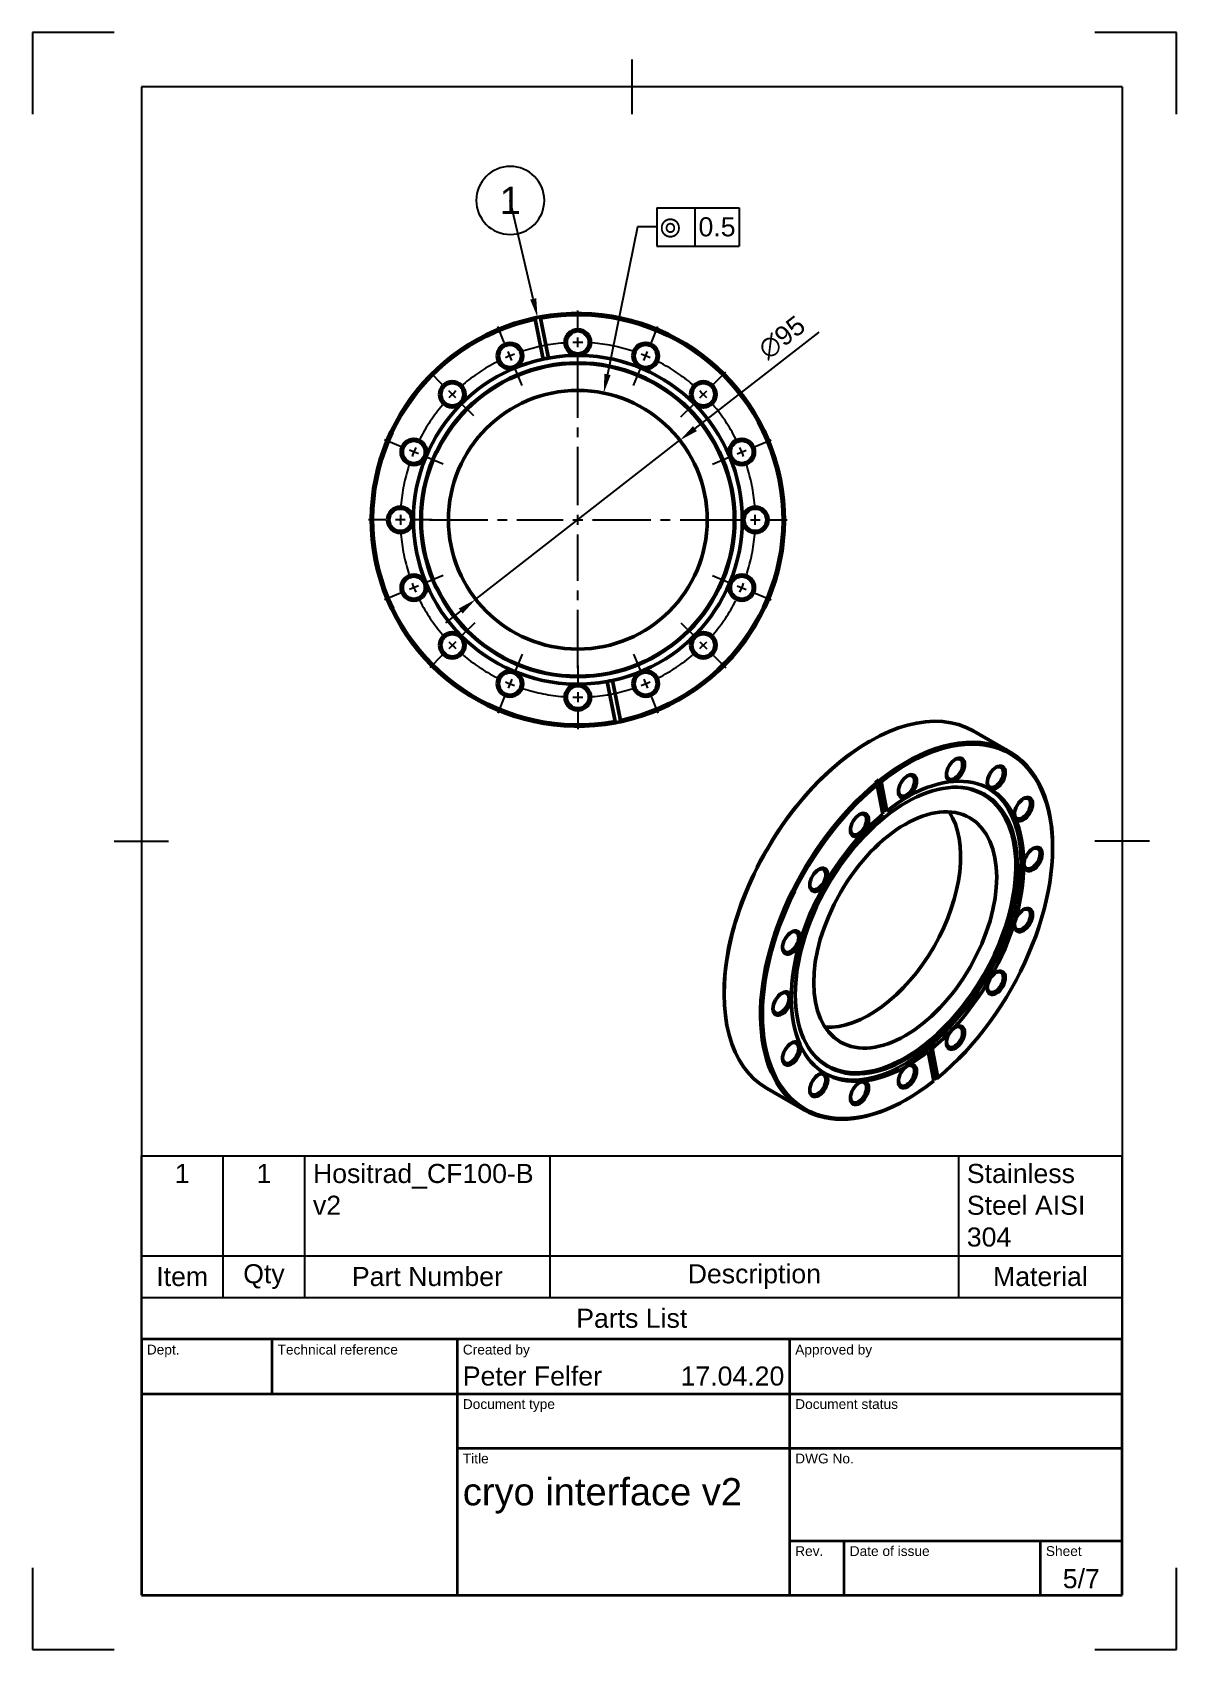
# Model space of a CAD drawing. Header units: millimetres. Extents: x 0 to 210, y 0 to 297.
import ezdxf
from ezdxf import colors
from ezdxf.entities.mleader import LeaderData, LeaderLine
from ezdxf.enums import TextEntityAlignment as Align
from ezdxf.math import Vec2, Vec3

# ---------------------------------------------------------------- set-up
doc = ezdxf.new("R2010")
doc.units = ezdxf.units.MM
doc.header["$LTSCALE"] = 0.75
doc.linetypes.add('CENTER2', pattern=[28.575, 19.05, -3.175, 3.175, -3.175])
for name, color, linetype, lineweight in [('Balloons', 7, 'Continuous', 25), ('Border', 7, 'Continuous', 25), ('FD_Dimensions', 7, 'Continuous', 25), ('GD&T Symbols', 7, 'Continuous', 25), ('Parts Lists', 7, 'Continuous', 25), ('Smart Centers', 7, 'CENTER2', 25), ('TitleBlock', 7, 'Continuous', 35), ('Visible', 7, 'Continuous', 50), ('Visible Narrow', 7, 'Continuous', 25)]:
    doc.layers.add(name, color=color, linetype=linetype, lineweight=lineweight)
doc.styles.add('ACISOGDT', font='amgdt.shx')
doc.styles.add('CustomTextStyle0', font='arial.ttf', dxfattribs={"height": 3.5})
doc.styles.add('FusionTitle', font='')
doc.styles.get("Standard").update_dxf_attribs({"font": 'arial.ttf'})
doc.styles.get('FusionTitle').set_extended_font_data('Arial Unicode MS')
doc.dimstyles.new('Dim-ISO-25', dxfattribs={"dimtxt": 3.5, "dimasz": 3.5, "dimexe": 2, "dimexo": 2, "dimgap": 1.5, "dimtad": 1, "dimzin": 12, "dimdsep": 46, "dimtxsty": 'Standard', "dimcen": 0, "dimazin": 3, "dimtp": 0.1, "dimtm": 0.1, "dimtfac": 0.714, "dimtmove": 0, "dimatfit": 3, "dimfxl": 1, "dimtzin": 12, "dimarcsym": 0})

# ---------------------------------------------------------------- blocks, each defined once
blk = doc.blocks.new('ISO_A4(P)_SHEET')
at = {"layer": 'Border'}
for p, q in [((15, 297), (0, 297)), ((0, 297), (0, 282)), ((210, 297), (195, 297)), ((210, 282), (210, 297)), ((110, 292), (110, 282)), ((200, 287), (20, 287)), ((20, 287), (20, 10)), ((200, 287), (200, 10)), ((15, 148.5), (25, 148.5)), ((205, 148.5), (195, 148.5)), ((0, 15), (0, 0)), ((210, 0), (210, 15)), ((20, 10), (200, 10)), ((0, 0), (15, 0)), ((195, 0), (210, 0))]:
    blk.add_line(p, q, dxfattribs=at)
blk = doc.blocks.new('ISO_TITLEBLOCK')
at = {"layer": 'TitleBlock'}
for p, q in [((0, 47), (-180, 47)), ((-180, 47), (-180, 0)), ((-156, 37), (-156, 47)), ((-122, 0), (-122, 47)), ((-61, 0), (-61, 47)), ((0, 0), (0, 47)), ((-180, 37), (0, 37)), ((-122, 27), (0, 27)), ((-61, 10), (0, 10)), ((-51, 0), (-51, 10)), ((-15, 0), (-15, 10)), ((-180, 0), (0, 0))]:
    blk.add_line(p, q, dxfattribs=at)
at = {"layer": 'TitleBlock', "style": 'FusionTitle'}
for s, p in [('Dept.', (-179, 46)), ('Technical reference', (-155, 46)), ('Created by', (-121, 46)), ('Approved by', (-60, 46)), ('Document type', (-121, 36)), ('Document status', (-60, 36)), ('Title', (-121, 26)), ('DWG No.', (-60, 26)), ('Rev.', (-60, 9)), ('Date of issue', (-50, 9)), ('Sheet', (-14, 9))]:
    blk.add_text(s, height=1.8, dxfattribs=at).set_placement(p, align=Align.TOP_LEFT)
for tag, p, height in [('DEPT', (-179, 38.5), 3.5), ('TECHNICAL_REFERENCE', (-155, 38.5), 3.5), ('CREATED_BY', (-121, 38.5), 3.5), ('APPROVED_BY', (-60, 38.5), 3.5), ('DOCUMENT_TYPE', (-121, 28.5), 3.5), ('DOCUMENT_STATUS', (-60, 28.5), 3.5), ('TITLE_1', (-121, 16.5), 5), ('TITLE_2', (-121, 9), 5), ('TITLE_3', (-121, 1.5), 5), ('DATE_OF_ISSUE', (-50, 1.5), 3.5)]:
    blk.add_attdef(tag, p, '', height=height, dxfattribs=at)
for tag, p in [('CREATED_DATE', (-62, 38.5)), ('APPROVED_DATE', (-1, 38.5))]:
    blk.add_attdef(tag, text='', height=3.5, dxfattribs=at).set_placement(p, align=Align.RIGHT)
for tag, height, p in [('DRAWING_NUMBER', 5, (-30.5, 16.6)), ('REV', 3.5, (-56, 3.1)), ('SHEET', 3.5, (-7.5, 3.1))]:
    blk.add_attdef(tag, text='', height=height, dxfattribs=at).set_placement(p, align=Align.MIDDLE)
blk = doc.blocks.new('*U5')
at = {"layer": 'Smart Centers', "color": 0, "ltscale": 0.75, "transparency": 16777216}
for p, q in [((0, 2.678906), (0, 27.25)), ((-27.25, 0), (-2.678906, 0)), ((2.678906, 0), (27.25, 0)), ((0, -27.25), (0, -2.678906))]:
    blk.add_line(p, q, dxfattribs=at)
at = {"layer": 'Smart Centers', "color": 0, "linetype": 'Continuous', "ltscale": 0.75, "transparency": 16777216}
for p, q in [((-0.892969, 0), (0.892969, 0)), ((0, -0.892969), (0, 0.892969))]:
    blk.add_line(p, q, dxfattribs=at)
blk = doc.blocks.new('*D28')
at = {"layer": 'Defpoints', "color": 0, "transparency": 16777216}
for p in [(118.840782, 222.07871), (81.36856, 192.888256)]:
    blk.add_point(p, dxfattribs=at)
at = {"layer": 'FD_Dimensions', "lineweight": -2, "transparency": 16777216}
for p, q in [((144.317377, 241.924701), (121.601893, 224.229586)), ((81.36856, 192.888256), (118.840782, 222.07871)), ((78.607449, 190.737381), (75.846338, 188.586505))]:
    blk.add_line(p, q, dxfattribs=at)
at = {"layer": 'FD_Dimensions', "transparency": 16777216}
for points in [[(121.243414, 224.689771), (121.960372, 223.7694), (118.840782, 222.07871)], [(78.24897, 191.197566), (78.965928, 190.277196), (81.36856, 192.888256)]]:
    blk.add_solid(points, dxfattribs=at)
at = {"layer": 'FD_Dimensions', "color": 0, "transparency": 16777216, "insert": (137.563908, 240.954529), "char_height": 3.5, "attachment_point": 5, "rotation": 37.91820515}
blk.add_mtext('∅95', dxfattribs=at)
blk = doc.blocks.new('*T7')
at = {"layer": 'Parts Lists', "color": 0, "linetype": 'ByBlock', "lineweight": -2, "transparency": 16777216}
for p, q in [((0, 33.695771), (180, 33.695771)), ((0, 0), (0, 33.695771)), ((15, 7.666667), (15, 33.695771)), ((30, 7.666667), (30, 33.695771)), ((75, 7.666667), (75, 33.695771)), ((150, 7.666667), (150, 33.695771)), ((180, 0), (180, 33.695771)), ((0, 15.333333), (180, 15.333333)), ((0, 7.666667), (180, 7.666667)), ((0, 0), (180, 0))]:
    blk.add_line(p, q, dxfattribs=at)
at = {"layer": 'Parts Lists', "color": 0, "transparency": 16777216, "char_height": 3.5}
for s, insert, width, attachment_point in [('1', (7.5, 32.195771), 12, 2), ('1', (22.5, 32.195771), 12, 2), ('Hositrad_CF100-B v2', (31.5, 32.195771), 42, 1), ('Stainless Steel AISI 304', (151.5, 32.195771), 27, 1), ('Item', (7.5, 11.5), 12, 5), ('Qty', (22.5, 11.5), 12, 5), ('Part Number', (52.5, 11.5), 42, 5), ('Description', (112.5, 11.5), 72, 5), ('Material', (165, 11.5), 27, 5), ('Parts List', (90, 3.833333), 177, 5)]:
    blk.add_mtext(s, dxfattribs=dict(at, insert=insert, width=width, attachment_point=attachment_point))
blk = doc.blocks.new('*U8')
at = {"layer": 'Smart Centers', "color": 0, "ltscale": 0.75, "transparency": 16777216}
for p, q in [((-24.928276, 24.928276), (-26.993801, 26.993801)), ((-19.074205, 19.074205), (-21.139731, 21.139731))]:
    blk.add_line(p, q, dxfattribs=at)
at = {"layer": 'Smart Centers', "color": 0, "linetype": 'Continuous', "ltscale": 0.75, "transparency": 16777216}
blk.add_line((-22.402579, 22.402579), (-23.665428, 23.665428), dxfattribs=at)
blk.add_arc((0, 0), 32.575, 133.429319, 136.570681, dxfattribs=at)
blk = doc.blocks.new('*U9')
at = {"layer": 'Smart Centers', "color": 0, "ltscale": 0.75, "transparency": 16777216}
for p, q in [((24.928276, 24.928276), (27.170578, 27.170578)), ((18.897429, 18.897429), (21.139731, 21.139731))]:
    blk.add_line(p, q, dxfattribs=at)
at = {"layer": 'Smart Centers', "color": 0, "linetype": 'Continuous', "ltscale": 0.75, "transparency": 16777216}
blk.add_line((22.402579, 22.402579), (23.665428, 23.665428), dxfattribs=at)
blk.add_arc((0, 0), 32.575, 43.429319, 46.570681, dxfattribs=at)
blk = doc.blocks.new('*U10')
at = {"layer": 'Smart Centers', "color": 0, "linetype": 'Continuous', "ltscale": 0.75, "transparency": 16777216}
blk.add_line((29.27038, 12.124188), (30.920371, 12.807637), dxfattribs=at)
at = {"layer": 'Smart Centers', "color": 0, "ltscale": 0.75, "transparency": 16777216}
for p, q in [((32.570362, 13.491086), (35.500071, 14.704611)), ((24.690681, 10.227215), (27.620389, 11.44074))]:
    blk.add_line(p, q, dxfattribs=at)
at = {"layer": 'Smart Centers', "color": 0, "linetype": 'Continuous', "ltscale": 0.75, "transparency": 16777216}
blk.add_arc((0, 0), 32.575, 20.929319, 24.070681, dxfattribs=at)
blk = doc.blocks.new('*U11')
at = {"layer": 'Smart Centers', "color": 0, "ltscale": 0.75, "transparency": 16777216}
for p, q in [((26.725, 0), (29.896094, 0)), ((35.253906, 0), (38.425, 0))]:
    blk.add_line(p, q, dxfattribs=at)
at = {"layer": 'Smart Centers', "color": 0, "linetype": 'Continuous', "ltscale": 0.75, "transparency": 16777216}
blk.add_line((31.682031, 0), (33.467969, 0), dxfattribs=at)
blk.add_arc((0, 0), 32.575, 358.429319, 1.570681, dxfattribs=at)
blk = doc.blocks.new('*U12')
at = {"layer": 'Smart Centers', "color": 0, "ltscale": 0.75, "transparency": 16777216}
for p, q in [((24.690681, -10.227215), (27.620389, -11.44074)), ((32.570362, -13.491086), (35.500071, -14.704611))]:
    blk.add_line(p, q, dxfattribs=at)
at = {"layer": 'Smart Centers', "color": 0, "linetype": 'Continuous', "ltscale": 0.75, "transparency": 16777216}
blk.add_line((29.27038, -12.124188), (30.920371, -12.807637), dxfattribs=at)
blk.add_arc((0, 0), 32.575, 335.929319, 339.070681, dxfattribs=at)
blk = doc.blocks.new('*U13')
at = {"layer": 'Smart Centers', "color": 0, "ltscale": 0.75, "transparency": 16777216}
for p, q in [((18.897429, -18.897429), (21.139731, -21.139731)), ((24.928276, -24.928276), (27.170578, -27.170578))]:
    blk.add_line(p, q, dxfattribs=at)
at = {"layer": 'Smart Centers', "color": 0, "linetype": 'Continuous', "ltscale": 0.75, "transparency": 16777216}
blk.add_line((22.402579, -22.402579), (23.665428, -23.665428), dxfattribs=at)
blk.add_arc((0, 0), 32.575, 313.429319, 316.570681, dxfattribs=at)
blk = doc.blocks.new('*U14')
at = {"layer": 'Smart Centers', "color": 0, "ltscale": 0.75, "transparency": 16777216}
for p, q in [((10.227215, -24.690681), (11.44074, -27.620389)), ((13.491086, -32.570362), (14.704611, -35.500071))]:
    blk.add_line(p, q, dxfattribs=at)
at = {"layer": 'Smart Centers', "color": 0, "linetype": 'Continuous', "ltscale": 0.75, "transparency": 16777216}
blk.add_line((12.124188, -29.27038), (12.807637, -30.920371), dxfattribs=at)
blk.add_arc((0, 0), 32.575, 290.929319, 294.070681, dxfattribs=at)
blk = doc.blocks.new('*U15')
at = {"layer": 'Smart Centers', "color": 0, "ltscale": 0.75, "transparency": 16777216}
for p, q in [((0, -26.725), (0, -29.896094)), ((0, -35.253906), (0, -38.425))]:
    blk.add_line(p, q, dxfattribs=at)
at = {"layer": 'Smart Centers', "color": 0, "linetype": 'Continuous', "ltscale": 0.75, "transparency": 16777216}
blk.add_line((0, -31.682031), (0, -33.467969), dxfattribs=at)
blk.add_arc((0, 0), 32.575, 268.429319, 271.570681, dxfattribs=at)
blk = doc.blocks.new('*U16')
at = {"layer": 'Smart Centers', "color": 0, "ltscale": 0.75, "transparency": 16777216}
for p, q in [((-10.227215, -24.690681), (-11.44074, -27.620389)), ((-13.491086, -32.570362), (-14.704611, -35.500071))]:
    blk.add_line(p, q, dxfattribs=at)
at = {"layer": 'Smart Centers', "color": 0, "linetype": 'Continuous', "ltscale": 0.75, "transparency": 16777216}
blk.add_line((-12.124188, -29.27038), (-12.807637, -30.920371), dxfattribs=at)
blk.add_arc((0, 0), 32.575, 245.929319, 249.070681, dxfattribs=at)
blk = doc.blocks.new('*U17')
at = {"layer": 'Smart Centers', "color": 0, "ltscale": 0.75, "transparency": 16777216}
for p, q in [((-18.897429, -18.897429), (-21.139731, -21.139731)), ((-24.928276, -24.928276), (-27.170578, -27.170578))]:
    blk.add_line(p, q, dxfattribs=at)
at = {"layer": 'Smart Centers', "color": 0, "linetype": 'Continuous', "ltscale": 0.75, "transparency": 16777216}
blk.add_line((-22.402579, -22.402579), (-23.665428, -23.665428), dxfattribs=at)
blk.add_arc((0, 0), 32.575, 223.429319, 226.570681, dxfattribs=at)
blk = doc.blocks.new('*U18')
at = {"layer": 'Smart Centers', "color": 0, "ltscale": 0.75, "transparency": 16777216}
for p, q in [((-24.690681, -10.227215), (-27.620389, -11.44074)), ((-32.570362, -13.491086), (-35.500071, -14.704611))]:
    blk.add_line(p, q, dxfattribs=at)
at = {"layer": 'Smart Centers', "color": 0, "linetype": 'Continuous', "ltscale": 0.75, "transparency": 16777216}
blk.add_line((-29.27038, -12.124188), (-30.920371, -12.807637), dxfattribs=at)
blk.add_arc((0, 0), 32.575, 200.929319, 204.070681, dxfattribs=at)
blk = doc.blocks.new('*U19')
at = {"layer": 'Smart Centers', "color": 0, "ltscale": 0.75, "transparency": 16777216}
for p, q in [((-35.253906, 0), (-38.425, 0)), ((-26.725, 0), (-29.896094, 0))]:
    blk.add_line(p, q, dxfattribs=at)
at = {"layer": 'Smart Centers', "color": 0, "linetype": 'Continuous', "ltscale": 0.75, "transparency": 16777216}
blk.add_line((-31.682031, 0), (-33.467969, 0), dxfattribs=at)
blk.add_arc((0, 0), 32.575, 178.429319, 181.570681, dxfattribs=at)
blk = doc.blocks.new('*U20')
at = {"layer": 'Smart Centers', "color": 0, "ltscale": 0.75, "transparency": 16777216}
for p, q in [((-32.570362, 13.491086), (-35.500071, 14.704611)), ((-24.690681, 10.227215), (-27.620389, 11.44074))]:
    blk.add_line(p, q, dxfattribs=at)
at = {"layer": 'Smart Centers', "color": 0, "linetype": 'Continuous', "ltscale": 0.75, "transparency": 16777216}
blk.add_line((-29.27038, 12.124188), (-30.920371, 12.807637), dxfattribs=at)
blk.add_arc((0, 0), 32.575, 155.929319, 159.070681, dxfattribs=at)
blk = doc.blocks.new('*U21')
at = {"layer": 'Smart Centers', "color": 0, "ltscale": 0.75, "transparency": 16777216}
for p, q in [((-13.491086, 32.570362), (-14.704611, 35.500071)), ((-10.227215, 24.690681), (-11.44074, 27.620389))]:
    blk.add_line(p, q, dxfattribs=at)
at = {"layer": 'Smart Centers', "color": 0, "linetype": 'Continuous', "ltscale": 0.75, "transparency": 16777216}
blk.add_line((-12.124188, 29.27038), (-12.807637, 30.920371), dxfattribs=at)
blk.add_arc((0, 0), 32.575, 110.929319, 114.070681, dxfattribs=at)
blk = doc.blocks.new('*U22')
at = {"layer": 'Smart Centers', "color": 0, "ltscale": 0.75, "transparency": 16777216}
for p, q in [((0, 35.253906), (0, 38.425)), ((0, 26.725), (0, 29.896094))]:
    blk.add_line(p, q, dxfattribs=at)
at = {"layer": 'Smart Centers', "color": 0, "linetype": 'Continuous', "ltscale": 0.75, "transparency": 16777216}
blk.add_line((0, 31.682031), (0, 33.467969), dxfattribs=at)
blk.add_arc((0, 0), 32.575, 88.429319, 91.570681, dxfattribs=at)
blk = doc.blocks.new('*U23')
at = {"layer": 'Smart Centers', "color": 0, "ltscale": 0.75, "transparency": 16777216}
for p, q in [((13.491086, 32.570362), (14.704611, 35.500071)), ((10.227215, 24.690681), (11.44074, 27.620389))]:
    blk.add_line(p, q, dxfattribs=at)
at = {"layer": 'Smart Centers', "color": 0, "linetype": 'Continuous', "ltscale": 0.75, "transparency": 16777216}
blk.add_line((12.124188, 29.27038), (12.807637, 30.920371), dxfattribs=at)
blk.add_arc((0, 0), 32.575, 65.929319, 69.070681, dxfattribs=at)
blk = doc.blocks.new('*U24')
at = {"layer": 'Smart Centers', "color": 0, "ltscale": 0.75, "transparency": 16777216}
for radius, start, end in [(32.57, 94.7132, 107.7868), (32.58, 72.2132, 85.2868), (32.57, 117.2132, 130.2868), (32.57, 49.7132, 62.7868), (32.57, 139.7132, 152.7868), (32.58, 27.2132, 40.2868), (32.57, 162.2132, 175.2868), (32.57, 4.7132, 17.7868), (32.57, 184.7132, 197.7868), (32.57, 342.2132, 355.2868), (32.58, 207.2132, 220.2868), (32.57, 319.7132, 332.7868), (32.57, 229.7132, 242.7868), (32.57, 297.2132, 310.2868), (32.58, 252.2132, 265.2868), (32.58, 274.7132, 287.7868)]:
    blk.add_arc((0, 0), radius, start, end, dxfattribs=at)
for name in ['*U22', '*U21', '*U23', '*U8', '*U9', '*U20', '*U10', '*U19', '*U11', '*U18', '*U12', '*U17', '*U13', '*U16', '*U15', '*U14']:
    blk.add_blockref(name, (0, 0), dxfattribs=at)
blk = doc.blocks.new('*B26')
at = {"transparency": 16777216}
for start, end in [(90, 270), (270, 90)]:
    blk.add_arc((0, 0), 6.25, start, end, dxfattribs=at)
at = {"transparency": 16777216, "insert": (0, 0), "char_height": 5, "attachment_point": 5}
blk.add_mtext('1', dxfattribs=at)

msp = doc.modelspace()

# ---------------------------------------------------------------- linework, layer by layer
at = {"layer": 'GD&T Symbols'}
for p, q in [((114.582491, 264.764306), (129.730853, 264.764306)), ((114.582491, 264.764306), (114.582491, 257.764306)), ((121.582491, 264.764306), (121.582491, 257.764306)), ((129.730853, 264.764306), (129.730853, 257.764306)), ((111.082491, 261.264306), (105.554602, 234.182936)), ((114.582491, 261.264306), (111.082491, 261.264306)), ((114.582491, 257.764306), (129.730853, 257.764306))]:
    msp.add_line(p, q, dxfattribs=at)
at = {"layer": 'GD&T Symbols', "linetype": 'Continuous'}
msp.add_solid([(106.12615, 234.06627), (104.983054, 234.299601), (104.854611, 230.753648)], dxfattribs=at)
at = {"layer": 'Visible', "extrusion": (-1e-16, -1, 0)}
for p, q in [((92.220999, 244.554465), (92.269775, 244.309247)), ((92.269775, 244.309247), (93.728236, 236.977071)), ((93.201784, 244.749556), (93.250561, 244.504338)), ((93.250561, 244.504338), (94.709021, 237.172161)), ((106.958781, 170.462629), (105.500321, 177.794805)), ((107.939566, 170.657719), (106.481106, 177.989896)), ((107.007558, 170.217411), (106.958781, 170.462629)), ((107.988343, 170.412501), (107.939566, 170.657719))]:
    msp.add_line(p, q, dxfattribs=at)
at = {"layer": 'Visible', "extrusion": (0, -0.817547, -0.575862)}
for p, q in [((153.470505, 166.689301), (153.646598, 166.791493)), ((172.663563, 168.709886), (179.345722, 164.861886)), ((154.681026, 159.21725), (154.857803, 159.115451)), ((154.857803, 159.115451), (155.06907, 158.833037)), ((155.06907, 158.833037), (156.100357, 153.432516)), ((155.374546, 159.776117), (155.551323, 159.674319)), ((155.374546, 159.776117), (156.440324, 154.194981)), ((155.551323, 159.674319), (155.76259, 159.391904)), ((155.76259, 159.391904), (156.793877, 153.991383)), ((156.793877, 153.991383), (156.440324, 154.194981)), ((187.231748, 147.247494), (187.231748, 147.451092)), ((126.950895, 120.637254), (126.950895, 120.433656)), ((164.424478, 109.841768), (164.070925, 110.045365)), ((165.117998, 110.400635), (164.764445, 110.604232)), ((165.830222, 105.023096), (164.764445, 110.604232)), ((166.149285, 105.000114), (165.117998, 110.400635)), ((165.455766, 104.441246), (164.424478, 109.841768)), ((165.830222, 105.023096), (166.006999, 104.921297)), ((166.006999, 104.921297), (166.149285, 105.000114)), ((134.836921, 103.022862), (141.51908, 99.174862)), ((160.712138, 101.195447), (160.536045, 101.093255))]:
    msp.add_line(p, q, dxfattribs=at)
at = {"layer": 'Visible', "extrusion": (0, 0, -1)}
for centre, radius in [((-100.104671, 240.058483), 2.35), ((-87.638758, 237.578859), 2.35), ((-112.570584, 237.578859), 2.35), ((-77.070667, 230.517487), 2.35), ((-123.138674, 230.517487), 2.35), ((-100.104671, 207.483483), 23.75), ((-70.009295, 219.949396), 2.35), ((-130.200047, 219.949396), 2.35), ((-67.529671, 207.483483), 2.35), ((-132.679671, 207.483483), 2.35), ((-70.009295, 195.01757), 2.35), ((-130.200047, 195.01757), 2.35), ((-77.070667, 184.44948), 2.35), ((-123.138674, 184.44948), 2.35), ((-87.638758, 177.388107), 2.35), ((-112.570584, 177.388107), 2.35), ((-100.104671, 174.908483), 2.35)]:
    msp.add_circle(centre, radius, dxfattribs=at)
at = {"layer": 'Visible'}
for centre, radius in [((100.104671, 240.058483), 2.1), ((87.638758, 237.578859), 2.1), ((112.570584, 237.578859), 2.1), ((100.104671, 207.483483), 28.825), ((100.104671, 207.483483), 28.715809), ((77.070667, 230.517487), 2.1), ((123.138674, 230.517487), 2.1), ((70.009295, 219.949396), 2.1), ((130.200047, 219.949396), 2.1), ((67.529671, 207.483483), 2.1), ((132.679671, 207.483483), 2.1), ((70.009295, 195.01757), 2.1), ((130.200047, 195.01757), 2.1), ((77.070667, 184.44948), 2.1), ((123.138674, 184.44948), 2.1), ((87.638758, 177.388107), 2.1), ((112.570584, 177.388107), 2.1), ((100.104671, 174.908483), 2.1)]:
    msp.add_circle(centre, radius, dxfattribs=at)
at = {"layer": 'Visible', "extrusion": (0, 0, -1)}
for start, end in [(79.505903, 257.994097), (259.505903, 77.994097), (77.994097, 79.505903), (257.994097, 259.505903)]:
    msp.add_arc((-100.104671, 207.483483), 37.9, start, end, dxfattribs=at)
at = {"layer": 'Visible'}
for radius, start, end in [(37.65, 102.010922, 280.489078), (37.65, 282.010922, 100.489078), (30.175, 282.199435, 100.300565), (30.175, 102.199435, 280.300565), (30.175, 100.300565, 102.199435), (30.175, 280.300565, 282.199435)]:
    msp.add_arc((100.104671, 207.483483), radius, start, end, dxfattribs=at)
for centre, major_axis, start_param, end_param in [((153.750242, 135.866374), (18.913321, 32.843512), 0, 3.1415926536), ((160.609178, 131.916575), (18.788563, 32.626866), 4.1346872523, 7.2497187001), ((169.247132, 161.698828), (1.047968, 1.819825), 2.4119185833, 7.0128593774), ((160.397046, 132.038734), (14.384603, 24.979268), 3.1415926536, 9.4247779608), ((160.609178, 131.916575), (15.058297, 26.149155), 4.1379774161, 7.2464285364), ((160.432401, 158.649972), (1.047968, 1.819825), 2.4119185833, 7.0128593774), ((176.719901, 160.229105), (1.047968, 1.819825), 2.4119185833, 7.0128593774), ((160.609178, 131.916575), (18.788563, 32.626866), 0.9930945987, 4.1081260465), ((160.184914, 132.160893), (14.330114, 24.884644), 2.8878998982, 6.5368780626), ((181.713045, 154.464553), (1.047968, 1.819825), 2.4119185833, 7.0128593774), ((160.609178, 131.916575), (15.058297, 26.149155), 0.9963847625, 4.1048358828), ((153.573465, 135.968173), (11.852015, 20.581357), 3.4231375331, 6.0016404276), ((151.61767, 151.546696), (1.047968, 1.819825), 2.4119185833, 7.0128593774), ((160.255624, 132.120173), (15.058297, 26.149155), 0.9632432293, 0.9833525617), ((183.466404, 145.282775), (1.047968, 1.819825), 2.4119185833, 7.0128593774), ((144.144901, 141.47041), (1.047968, 1.819825), 2.4119185833, 7.0128593774), ((181.713045, 134.081611), (1.047968, 1.819825), 2.4119185833, 7.0128593774), ((139.151757, 129.955137), (1.047968, 1.819825), 2.4119185833, 7.0128593774), ((176.719901, 122.566338), (1.047968, 1.819825), 2.4119185833, 7.0128593774), ((137.398398, 118.753974), (1.047968, 1.819825), 2.4119185833, 7.0128593774), ((169.247132, 112.490053), (1.047968, 1.819825), 2.4119185833, 7.0128593774), ((139.151757, 109.572195), (1.047968, 1.819825), 2.4119185833, 7.0128593774), ((160.255624, 132.120173), (15.058297, 26.149155), 4.1048358829, 4.1379774161), ((160.432401, 105.386777), (1.047968, 1.819825), 2.4119185833, 7.0128593774), ((144.144901, 103.807644), (1.047968, 1.819825), 2.4119185833, 7.0128593774), ((151.61767, 102.33792), (1.047968, 1.819825), 2.4119185833, 7.0128593774)]:
    msp.add_ellipse(centre, major_axis=major_axis, ratio=0.5780931159, start_param=start_param, end_param=end_param, dxfattribs=at)
at = {"layer": 'Visible', "extrusion": (-2e-16, 1e-16, -1)}
for centre, major_axis, start_param, end_param in [((153.573465, 135.968173), (18.788563, 32.626866), 3.9289245254, 5.4958534354), ((181.889822, 133.979812), (1.172726, 2.036471), -1.5707963268, 4.7123889804)]:
    msp.add_ellipse(centre, major_axis=major_axis, ratio=0.5780931159, start_param=start_param, end_param=end_param, dxfattribs=at)
at = {"layer": 'Visible', "extrusion": (0, -1e-16, -1)}
for centre, major_axis, start_param, end_param in [((160.432401, 132.018374), (18.913321, 32.843512), -0.966621001, 0.7873318718), ((160.432401, 132.018374), (18.913321, 32.843512), 2.3542607818, 5.2901783165), ((160.255624, 132.120173), (18.913321, 32.843512), -0.9930069907, -0.966621001), ((160.184914, 132.160893), (11.852015, 20.581357), -1.5707963268, 4.7123889804), ((160.255624, 132.120173), (18.913321, 32.843512), 2.1485856628, 2.1645959701)]:
    msp.add_ellipse(centre, major_axis=major_axis, ratio=0.5780931159, start_param=start_param, end_param=end_param, dxfattribs=at)
at = {"layer": 'Visible', "extrusion": (0, 0, -1)}
for centre in [(169.423909, 161.59703), (139.328533, 129.853338)]:
    msp.add_ellipse(centre, major_axis=(1.172726, 2.036471), ratio=0.5780931159, start_param=-1.5707963268, end_param=4.7123889804, dxfattribs=at)
at = {"layer": 'Visible', "extrusion": (-2e-16, 0, -1)}
for centre, start_param, end_param in [((160.609178, 158.548173), -1.5707963268, 4.7123889804), ((176.896678, 160.127306), 4.7123889804, 10.9955742876), ((183.643181, 145.180976), -1.5707963268, 4.7123889804), ((137.575174, 118.652175), -1.5707963268, 4.7123889804), ((160.609178, 105.284978), -1.5707963268, 4.7123889804), ((144.321678, 103.705845), 4.7123889804, 10.9955742876), ((151.794446, 102.236121), -1.5707963268, 4.7123889804)]:
    msp.add_ellipse(centre, major_axis=(1.172726, 2.036471), ratio=0.5780931159, start_param=start_param, end_param=end_param, dxfattribs=at)
at = {"layer": 'Visible', "extrusion": (-1e-16, 0, -1)}
for centre in [(181.889822, 154.362755), (139.328533, 109.470396)]:
    msp.add_ellipse(centre, major_axis=(1.172726, 2.036471), ratio=0.5780931159, start_param=-1.5707963268, end_param=4.7123889804, dxfattribs=at)
at = {"layer": 'Visible', "extrusion": (-3e-16, 0, -1)}
msp.add_ellipse((151.794446, 151.444897), major_axis=(1.172726, 2.036471), ratio=0.5780931159, start_param=-1.5707963268, end_param=4.7123889804, dxfattribs=at)
at = {"layer": 'Visible', "extrusion": (-3e-16, 1e-16, -1)}
for centre, start_param, end_param in [((144.321678, 141.368611), 4.7123889804, 10.9955742876), ((176.896678, 122.46454), -1.5707963268, 4.7123889804), ((169.423909, 112.388254), 4.7123889804, 10.9955742876)]:
    msp.add_ellipse(centre, major_axis=(1.172726, 2.036471), ratio=0.5780931159, start_param=start_param, end_param=end_param, dxfattribs=at)
at = {"layer": 'Visible Narrow'}
msp.add_ellipse((160.084141, 132.218924), major_axis=(14.991326, 26.032858), ratio=0.5780931159, start_param=3.030472501, end_param=6.3943054597, dxfattribs=at)
at = {"layer": 'Visible Narrow', "extrusion": (0, -1e-16, -1)}
msp.add_ellipse((160.150587, 132.18066), major_axis=(15.058297, 26.149155), ratio=0.5780931159, start_param=0.0151689782, end_param=3.1264236754, dxfattribs=at)

# ---------------------------------------------------------------- block references
msp.add_blockref('*T7', (20, 57))
at = {"layer": 'Border'}
msp.add_blockref('ISO_A4(P)_SHEET', (0, 0), dxfattribs=at)
at = {"layer": 'Smart Centers', "ltscale": 0.75}
for name in ['*U24', '*U5']:
    msp.add_blockref(name, (100.104671, 207.483483), dxfattribs=at)
at = {"layer": 'TitleBlock'}
msp.add_blockref('ISO_TITLEBLOCK', (200, 10), dxfattribs=at).add_auto_attribs({'CREATED_DATE': '17.04.20', 'SHEET': '5/7', 'TITLE_1': 'cryo interface v2', 'CREATED_BY': 'Peter Felfer'})

# ---------------------------------------------------------------- texts
at = {"layer": 'GD&T Symbols', "style": 'ACISOGDT'}
msp.add_text('r', height=3.5, dxfattribs=at).set_placement((115.124157, 259.514306))
at = {"layer": 'GD&T Symbols', "color": 7, "style": 'CustomTextStyle0'}
msp.add_text('0.5', height=3.5, dxfattribs=at).set_placement((122.254557, 259.536987))

# ---------------------------------------------------------------- dimensions: what is measured, and where the dimension line sits
at = {"layer": 'FD_Dimensions'}
dim = msp.add_diameter_dim_2p(p1=(81.36856, 192.888256), p2=(118.840782, 222.07871), dimstyle='Dim-ISO-25', override={"dimlfac": 2, "dimclrd": 256, "dimclre": 256}, dxfattribs=at)
dim.commit()
dim.dimension.update_dxf_attribs({"geometry": '*D28', "text_midpoint": (139.644045, 238.284226), "dimtype": 163})

# ---------------------------------------------------------------- leaders
at = {"layer": 'Balloons'}
ml = msp.add_multileader_block('Standard', dxfattribs=at)
ml.set_content('*B26', color=256)
ml.set_leader_properties()
ml.build(insert=Vec2(0, 0))
ml.multileader.update_dxf_attribs({"has_dogleg": 0, "arrow_head_size": 3.5, "block_connection_type": 1})
ctx = ml.context
ctx.base_point, ctx.char_height, ctx.arrow_head_size = Vec3(87.710748, 266.133483), 3.5, 3.5
ctx.attachment_type = 1
notes = []
notes.append((ctx, [(0, (1, 1, 0), (79.710748, 266.133483), (1, 0), 8, [(0, [(92.710748, 244.655245)], 0, [])])]))
ctx.block.insert = Vec3(87.710748, 266.133483)
for ctx, leaders in notes:
    for number, flags, end, landing, length, lines in leaders:
        leader = LeaderData()
        leader.index, (leader.has_last_leader_line, leader.has_dogleg_vector, leader.attachment_direction) = number, flags
        leader.last_leader_point, leader.dogleg_vector, leader.dogleg_length = Vec3(end), Vec3(landing), length
        for number, points, colour, breaks in lines:
            line = LeaderLine()
            line.index, line.vertices, line.color, line.breaks = number, Vec3.list(points), colors.encode_raw_color(colour), breaks
            leader.lines.append(line)
        ctx.leaders.append(leader)

doc.saveas('drawing.dxf')
